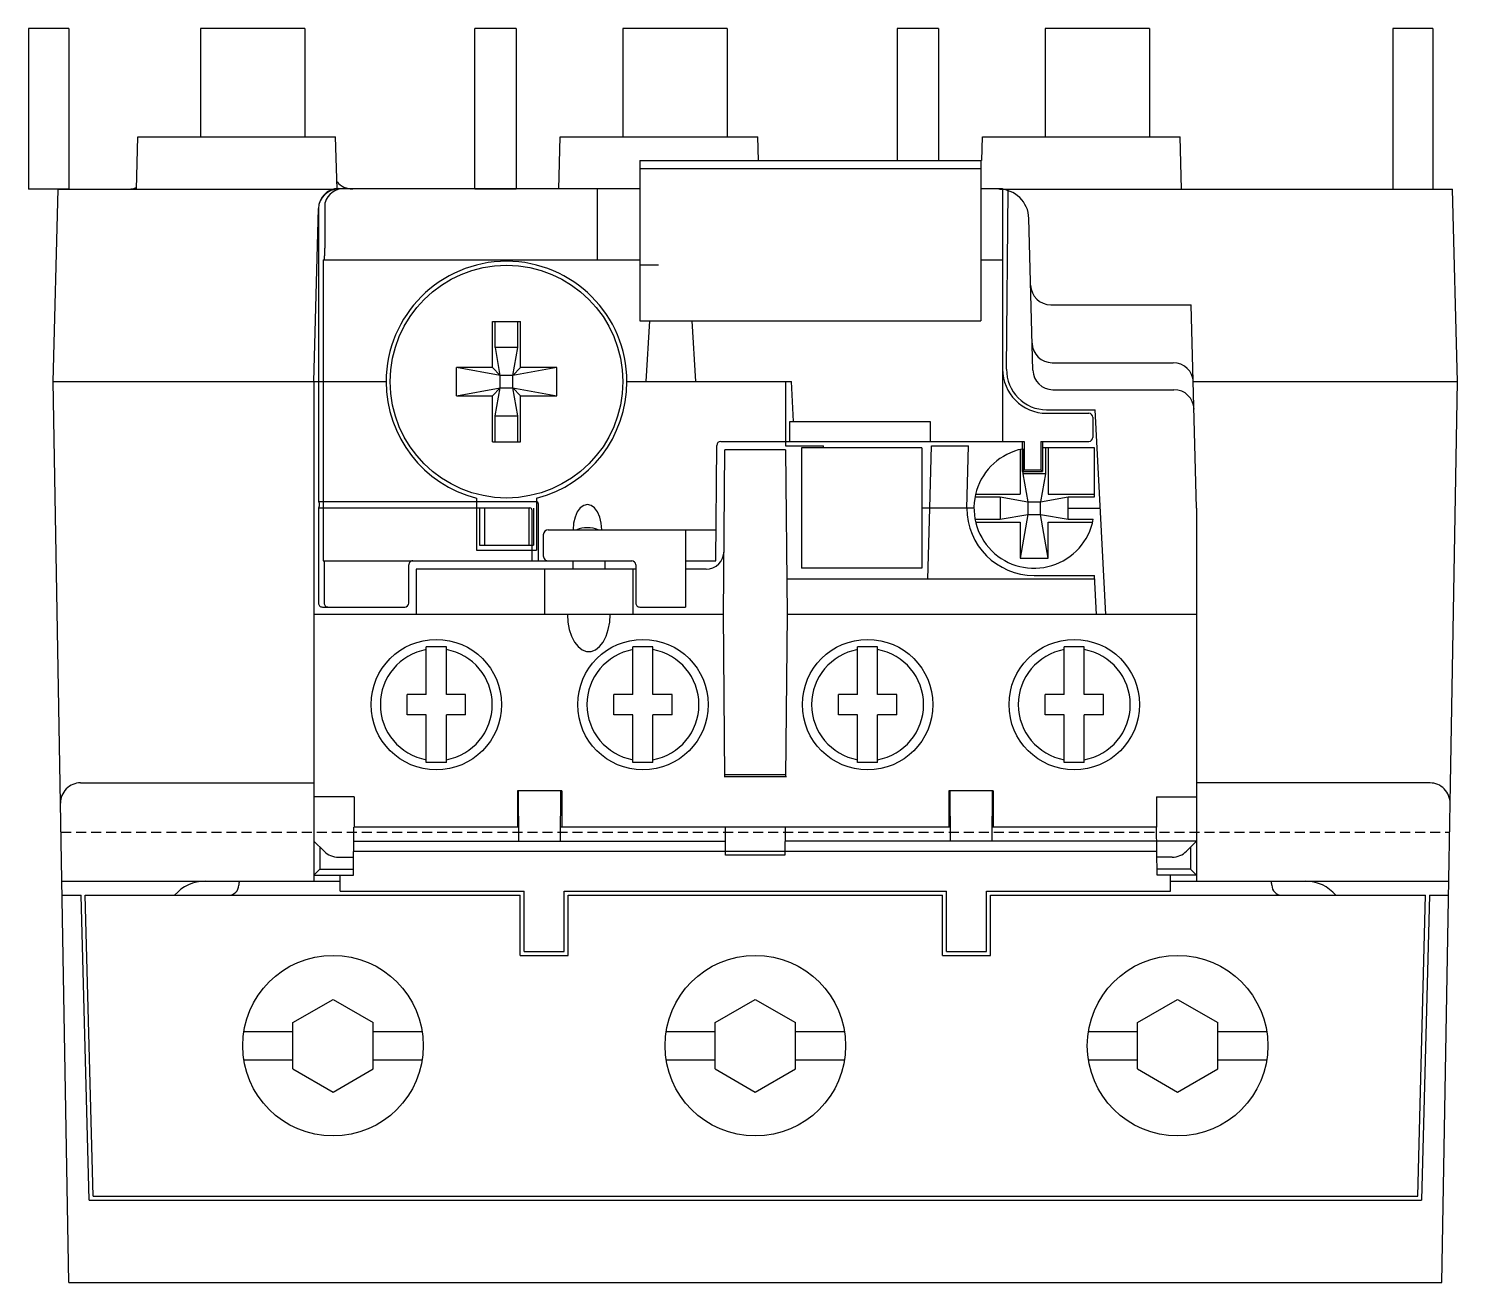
# Model space of a CAD drawing. Extents: x 0 to 71.2, y 0 to 62.5.
import ezdxf

# ---------------------------------------------------------------- set-up
doc = ezdxf.new("R2010")
doc.units = 0
doc.linetypes.add('DASHED', pattern=[0.75, 0.5, -0.25])
doc.layers.add('-15N-THT. THIẾT BỊ ĐÓNG MỞ', color=40, linetype='CONTINUOUS')

# ---------------------------------------------------------------- blocks, each defined once
blk = doc.blocks.new('06 - N - SC ROLE NHIỆT LRD3xxx')
at = {"layer": '-15N-THT. THIẾT BỊ ĐÓNG MỞ'}
for p, q in [((-1.617, 40.048), (-1.617, 32.048)), ((0.383, 40.048), (-1.617, 40.048)), ((0.383, 40.048), (0.383, 32.048)), ((6.958, 40.048), (6.958, 34.648)), ((12.158, 40.048), (6.958, 40.048)), ((12.158, 40.048), (12.158, 34.648)), ((20.633, 32.048), (20.633, 40.048)), ((22.683, 40.048), (20.633, 40.048)), ((22.683, 40.048), (22.683, 32.048)), ((28.008, 40.048), (28.008, 34.648)), ((33.208, 40.048), (28.008, 40.048)), ((33.208, 40.048), (33.208, 34.648)), ((41.683, 40.048), (41.683, 33.474)), ((43.733, 40.048), (41.683, 40.048)), ((43.733, 40.048), (43.733, 33.474)), ((49.058, 40.048), (49.058, 34.648)), ((54.258, 40.048), (49.058, 40.048)), ((54.258, 40.048), (54.258, 34.648)), ((66.383, 40.048), (66.383, 32.048)), ((68.383, 40.048), (66.383, 40.048)), ((68.383, 40.048), (68.383, 32.048)), ((3.759, 32.048), (3.827, 34.648)), ((3.827, 34.648), (13.69, 34.648)), ((13.758, 32.048), (13.69, 34.648)), ((24.809, 32.048), (24.877, 34.648)), ((24.877, 34.648), (34.74, 34.648)), ((34.771, 33.474), (34.74, 34.648)), ((45.896, 33.474), (45.927, 34.648)), ((45.927, 34.648), (55.79, 34.648)), ((55.858, 32.048), (55.79, 34.648)), ((28.851, 33.474), (28.851, 25.474)), ((28.851, 33.474), (45.851, 33.474)), ((28.851, 33.074), (45.851, 33.074)), ((45.851, 33.474), (45.851, 25.474)), ((13.833, 32.074), (28.851, 32.074)), ((26.733, 32.074), (26.733, 28.524)), ((45.851, 32.074), (46.933, 32.074)), ((46.933, 32.074), (46.933, 19.471)), ((0.383, 32.048), (-1.617, 32.048)), ((-0.392, 22.448), (-0.141, 32.048)), ((-0.141, 32.048), (13.606, 32.048)), ((22.683, 32.048), (20.633, 32.048)), ((46.801, 32.048), (69.356, 32.048)), ((47.131, 23.065), (47.209, 31.976)), ((69.607, 22.448), (69.356, 32.048)), ((12.608, 22.45), (12.833, 31.074)), ((12.833, 31.074), (12.833, 16.473)), ((48.444, 23.023), (48.246, 30.588)), ((13.063, 28.524), (13.063, 13.516)), ((13.063, 28.524), (28.851, 28.524)), ((45.851, 28.524), (46.933, 28.524)), ((28.851, 28.274), (29.787, 28.274)), ((49.333, 26.28), (56.342, 26.28)), ((56.608, 16.147), (56.342, 26.28)), ((21.508, 23.15), (21.508, 25.45)), ((21.508, 25.45), (22.908, 25.45)), ((21.649, 24.15), (21.649, 25.45)), ((22.767, 24.15), (22.767, 25.45)), ((22.908, 23.15), (22.908, 25.45)), ((28.851, 25.474), (45.851, 25.474)), ((29.163, 22.45), (29.348, 25.474)), ((31.652, 22.449), (31.467, 25.474)), ((22.767, 24.15), (21.649, 24.15)), ((21.894, 22.764), (21.65, 24.149)), ((22.523, 22.764), (22.767, 24.15)), ((19.708, 21.75), (19.708, 23.15)), ((21.508, 23.15), (19.708, 23.15)), ((21.894, 22.764), (19.708, 23.15)), ((21.894, 22.764), (21.509, 23.149)), ((24.708, 23.15), (22.523, 22.764)), ((22.523, 22.764), (22.909, 23.15)), ((24.708, 23.15), (22.908, 23.15)), ((24.708, 21.75), (24.708, 23.15)), ((49.408, 23.393), (55.444, 23.393)), ((-0.392, 22.45), (16.208, 22.45)), ((0.392, -22.449), (-0.392, 22.449)), ((12.608, 22.45), (12.608, -2.45)), ((19.708, 21.75), (21.893, 22.135)), ((21.509, 21.749), (21.894, 22.135)), ((21.649, 20.75), (21.894, 22.135)), ((21.894, 22.135), (21.894, 22.764)), ((22.523, 22.764), (21.894, 22.764)), ((21.894, 22.135), (22.523, 22.135)), ((22.523, 22.135), (22.523, 22.764)), ((22.523, 22.135), (24.708, 21.75)), ((22.909, 21.749), (22.523, 22.135)), ((22.767, 20.75), (22.523, 22.135)), ((28.207, 22.45), (36.407, 22.45)), ((36.108, 22.45), (36.108, 19.25)), ((36.511, 20.471), (36.407, 22.449)), ((56.443, 22.45), (69.607, 22.45)), ((68.824, -22.449), (69.607, 22.45)), ((19.708, 21.75), (21.508, 21.75)), ((21.508, 19.45), (21.508, 21.75)), ((22.908, 21.75), (24.708, 21.75)), ((22.908, 19.45), (22.908, 21.75)), ((49.443, 22.049), (55.479, 22.049)), ((21.649, 20.75), (22.767, 20.75)), ((21.649, 19.45), (21.649, 20.75)), ((22.767, 19.45), (22.767, 20.75)), ((49.131, 21.048), (51.551, 21.048)), ((49.133, 20.874), (51.233, 20.874)), ((51.433, 20.674), (51.433, 19.671)), ((52.085, 10.85), (51.551, 21.048)), ((36.333, 20.471), (43.333, 20.471)), ((36.333, 19.471), (36.333, 20.471)), ((43.333, 20.471), (43.333, 19.471)), ((21.508, 19.45), (22.908, 19.45)), ((32.634, 13.516), (32.684, 19.272)), ((32.884, 19.471), (48.003, 19.471)), ((36.108, 19.25), (38.007, 19.25)), ((38.013, 19.148), (38.007, 19.249)), ((43.307, 16.15), (43.388, 19.249)), ((43.388, 19.25), (45.228, 19.25)), ((45.147, 16.149), (45.228, 19.249)), ((47.919, 19.471), (47.919, 17.974)), ((48.003, 19.471), (48.003, 18.058)), ((48.835, 19.471), (48.835, 18.058)), ((48.835, 19.471), (51.233, 19.471)), ((48.919, 19.471), (48.919, 17.974)), ((33.023, 10.85), (33.094, 19.05)), ((36.121, 19.05), (33.094, 19.05)), ((36.121, 19.05), (36.193, 10.85)), ((42.908, 19.149), (36.908, 19.149)), ((36.908, 19.149), (36.908, 13.149)), ((42.908, 19.149), (42.908, 13.149)), ((47.808, 19.066), (47.808, 16.849)), ((47.95, 19.097), (47.95, 17.849)), ((51.509, 19.149), (48.919, 19.149)), ((49.068, 19.149), (49.068, 17.849)), ((49.209, 19.149), (49.209, 16.849)), ((51.509, 16.708), (51.509, 19.149)), ((48.003, 18.058), (47.919, 17.974)), ((47.919, 17.974), (48.919, 17.974)), ((49.068, 17.849), (47.95, 17.849)), ((47.95, 17.849), (48.194, 16.464)), ((48.003, 18.058), (48.835, 18.058)), ((49.068, 17.849), (48.824, 16.464)), ((48.835, 18.058), (48.919, 17.974)), ((12.833, 16.473), (23.691, 16.473)), ((20.708, 16.64), (20.708, 14.05)), ((23.708, 16.64), (23.708, 14.05)), ((45.561, 16.708), (46.809, 16.708)), ((45.591, 16.849), (47.809, 16.849)), ((46.809, 16.708), (46.809, 15.59)), ((46.809, 16.708), (48.194, 16.464)), ((48.194, 16.464), (48.194, 15.835)), ((48.194, 16.464), (48.823, 16.464)), ((48.823, 16.464), (50.209, 16.708)), ((48.823, 15.835), (48.823, 16.464)), ((49.209, 16.849), (51.509, 16.849)), ((50.209, 15.59), (50.209, 16.708)), ((50.209, 16.708), (51.509, 16.708)), ((12.833, 16.159), (12.833, 11.416)), ((12.833, 16.159), (23.376, 16.159)), ((20.859, 16.15), (20.859, 14.3)), ((21.105, 16.15), (21.105, 14.3)), ((23.312, 16.15), (23.312, 14.3)), ((23.476, 16.059), (23.476, 13.516)), ((23.558, 16.15), (23.558, 14.3)), ((23.791, 16.373), (23.791, 13.516)), ((45.509, 16.15), (42.904, 16.15)), ((43.208, 12.6), (43.301, 16.15)), ((46.809, 15.59), (48.194, 15.834)), ((48.194, 15.835), (47.809, 13.65)), ((48.194, 15.835), (48.823, 15.835)), ((48.823, 15.835), (50.209, 15.591)), ((49.209, 13.649), (48.823, 15.835)), ((50.199, 16.15), (51.807, 16.15)), ((56.608, 16.15), (56.608, -2.45)), ((24.291, 15.067), (32.648, 15.067)), ((31.134, 15.067), (31.134, 11.216)), ((45.561, 15.59), (46.809, 15.59)), ((45.591, 15.449), (47.809, 15.449)), ((47.809, 15.449), (47.809, 13.649)), ((49.209, 15.449), (51.426, 15.449)), ((49.209, 13.649), (49.209, 15.449)), ((50.209, 15.59), (51.456, 15.59)), ((20.859, 14.3), (23.558, 14.3)), ((24.041, 14.817), (24.041, 13.766)), ((20.708, 14.05), (23.708, 14.05)), ((47.809, 13.649), (49.209, 13.649)), ((13.063, 13.516), (28.448, 13.516)), ((13.116, 13.516), (13.116, 11.416)), ((17.333, 11.416), (17.333, 13.316)), ((17.708, 13.1), (17.708, 10.85)), ((28.648, 13.1), (17.708, 13.1)), ((24.108, 13.1), (24.108, 10.85)), ((25.508, 13.516), (25.508, 13.1)), ((27.108, 13.516), (27.108, 13.1)), ((28.508, 13.1), (28.508, 10.85)), ((28.648, 13.316), (28.648, 11.416)), ((31.134, 13.516), (32.634, 13.516)), ((32.151, 13.1), (31.134, 13.1)), ((42.908, 13.149), (36.908, 13.149)), ((51.526, 12.6), (36.177, 12.6)), ((48.508, 12.789), (51.516, 12.789)), ((51.617, 10.85), (51.516, 12.789)), ((33.023, 10.85), (12.608, 10.85)), ((13.033, 11.216), (17.135, 11.216)), ((28.847, 11.216), (31.134, 11.216)), ((33.095, 2.748), (33.023, 10.901)), ((36.192, 10.849), (36.122, 2.748)), ((56.608, 10.85), (36.193, 10.85)), ((19.208, 9.227), (18.208, 9.227)), ((18.208, 6.85), (18.208, 9.227)), ((19.208, 6.85), (19.208, 9.227)), ((28.508, 6.849), (28.508, 9.227)), ((29.508, 9.227), (28.508, 9.227)), ((29.508, 6.849), (29.508, 9.227)), ((39.708, 6.849), (39.708, 9.227)), ((40.708, 9.227), (39.708, 9.227)), ((40.708, 6.849), (40.708, 9.227)), ((50.008, 6.849), (50.008, 9.227)), ((51.008, 9.227), (50.008, 9.227)), ((51.008, 6.849), (51.008, 9.227)), ((17.258, 5.85), (17.258, 6.85)), ((18.208, 6.85), (17.258, 6.85)), ((20.158, 6.85), (19.208, 6.85)), ((20.158, 5.85), (20.158, 6.85)), ((27.558, 5.849), (27.558, 6.849)), ((28.508, 6.849), (27.558, 6.849)), ((30.458, 6.849), (29.508, 6.849)), ((30.458, 5.849), (30.458, 6.849)), ((38.758, 5.849), (38.758, 6.849)), ((39.708, 6.849), (38.758, 6.849)), ((41.658, 6.849), (40.708, 6.849)), ((41.658, 5.849), (41.658, 6.849)), ((50.008, 6.849), (49.058, 6.849)), ((49.058, 5.849), (49.058, 6.849)), ((51.958, 6.849), (51.008, 6.849)), ((51.958, 5.849), (51.958, 6.849)), ((18.208, 5.85), (17.258, 5.85)), ((18.208, 3.472), (18.208, 5.85)), ((19.208, 3.472), (19.208, 5.85)), ((20.158, 5.85), (19.208, 5.85)), ((28.508, 5.849), (27.558, 5.849)), ((28.508, 3.472), (28.508, 5.849)), ((29.508, 3.472), (29.508, 5.849)), ((30.458, 5.849), (29.508, 5.849)), ((39.708, 5.849), (38.758, 5.849)), ((39.708, 3.472), (39.708, 5.849)), ((40.708, 3.472), (40.708, 5.849)), ((41.658, 5.849), (40.708, 5.849)), ((50.008, 5.849), (49.058, 5.849)), ((50.008, 3.472), (50.008, 5.849)), ((51.008, 3.472), (51.008, 5.849)), ((51.958, 5.849), (51.008, 5.849)), ((19.208, 3.472), (18.208, 3.472)), ((29.508, 3.472), (28.508, 3.472)), ((36.123, 2.85), (33.093, 2.85)), ((40.708, 3.472), (39.708, 3.472)), ((51.008, 3.472), (50.008, 3.472)), ((0.975, 2.45), (12.608, 2.45)), ((36.158, 2.75), (33.058, 2.75)), ((68.241, 2.449), (56.607, 2.449)), ((14.608, 1.75), (12.608, 1.75)), ((14.608, 1.75), (14.608, 0.25)), ((24.958, 2.05), (22.758, 2.05)), ((22.758, 2.05), (22.758, 0.25)), ((22.822, -0.449), (22.8, 2.05)), ((24.893, -0.449), (24.915, 2.05)), ((24.958, 2.05), (24.958, 0.25)), ((44.258, 2.05), (44.258, 0.25)), ((46.458, 2.05), (44.258, 2.05)), ((44.3, 2.05), (44.322, -0.45)), ((46.415, 2.05), (46.393, -0.449)), ((46.458, 2.05), (46.458, 0.25)), ((54.608, 1.75), (56.608, 1.75)), ((54.608, 1.75), (54.608, 0.25)), ((14.579, -2.15), (14.6, 0.25)), ((22.808, 0.25), (14.608, 0.25)), ((44.308, 0.25), (24.9, 0.25)), ((33.128, -1.149), (33.116, 0.25)), ((36.099, 0.25), (36.087, -1.149)), ((54.608, 0.25), (46.408, 0.25)), ((54.636, -2.15), (54.615, 0.25)), ((12.608, -0.45), (13.116, -0.957)), ((14.594, -0.45), (33.122, -0.45)), ((56.608, -0.45), (36.093, -0.45)), ((56.1, -0.957), (56.607, -0.45)), ((12.908, -0.75), (12.908, -1.85)), ((13.823, -1.25), (14.587, -1.25)), ((14.589, -0.95), (54.625, -0.95)), ((36.088, -1.15), (33.131, -1.15)), ((55.393, -1.25), (54.628, -1.25)), ((56.308, -0.75), (56.308, -1.85)), ((12.908, -1.85), (12.608, -2.15)), ((12.908, -1.85), (14.579, -1.85)), ((56.308, -1.85), (54.636, -1.85)), ((56.308, -1.85), (56.608, -2.15)), ((0.043, -2.45), (13.908, -2.45)), ((12.608, -2.15), (14.579, -2.15)), ((13.908, -2.95), (13.908, -2.15)), ((56.608, -2.15), (54.636, -2.15)), ((55.308, -2.95), (55.308, -2.15)), ((55.308, -2.45), (69.173, -2.45)), ((0.058, -3.15), (1.008, -3.15)), ((1.406, -18.35), (1.008, -3.15)), ((1.208, -3.15), (22.883, -3.15)), ((1.601, -18.15), (1.208, -3.15)), ((13.908, -2.95), (23.083, -2.95)), ((22.883, -6.15), (22.883, -3.15)), ((23.083, -5.95), (23.083, -2.95)), ((25.083, -2.95), (44.133, -2.95)), ((25.083, -5.95), (25.083, -2.95)), ((25.283, -3.15), (43.933, -3.15)), ((25.283, -6.15), (25.283, -3.15)), ((43.933, -6.15), (43.933, -3.15)), ((44.133, -5.95), (44.133, -2.95)), ((46.133, -2.95), (55.308, -2.95)), ((46.133, -5.95), (46.133, -2.95)), ((46.333, -3.15), (68.019, -3.15)), ((46.333, -6.15), (46.333, -3.15)), ((67.626, -18.15), (68.019, -3.15)), ((68.208, -3.15), (67.81, -18.35)), ((68.208, -3.15), (69.158, -3.15)), ((22.883, -6.15), (25.283, -6.15)), ((23.083, -5.95), (25.083, -5.95)), ((43.933, -6.15), (46.333, -6.15)), ((44.133, -5.95), (46.133, -5.95)), ((11.558, -9.495), (13.558, -8.34)), ((13.558, -8.34), (15.558, -9.495)), ((32.608, -9.495), (34.608, -8.34)), ((34.608, -8.34), (36.608, -9.495)), ((53.658, -9.495), (55.658, -8.34)), ((55.658, -8.34), (57.658, -9.495)), ((9.113, -9.95), (11.558, -9.95)), ((11.558, -11.805), (11.558, -9.495)), ((15.558, -11.805), (15.558, -9.495)), ((15.558, -9.95), (18.003, -9.95)), ((30.162, -9.95), (32.608, -9.95)), ((32.608, -11.805), (32.608, -9.495)), ((36.608, -11.805), (36.608, -9.495)), ((36.608, -9.95), (39.053, -9.95)), ((51.213, -9.95), (53.658, -9.95)), ((53.658, -11.805), (53.658, -9.495)), ((57.658, -11.805), (57.658, -9.495)), ((57.658, -9.95), (60.103, -9.95)), ((9.113, -11.35), (11.558, -11.35)), ((15.558, -11.35), (18.003, -11.35)), ((30.162, -11.35), (32.608, -11.35)), ((36.608, -11.35), (39.053, -11.35)), ((51.213, -11.35), (53.658, -11.35)), ((57.658, -11.35), (60.103, -11.35)), ((11.558, -11.805), (13.558, -12.959)), ((13.558, -12.959), (15.558, -11.805)), ((32.608, -11.805), (34.608, -12.959)), ((34.608, -12.959), (36.608, -11.805)), ((53.658, -11.805), (55.658, -12.959)), ((55.658, -12.959), (57.658, -11.805)), ((1.406, -18.35), (67.81, -18.35)), ((1.601, -18.15), (67.626, -18.15)), ((0.392, -22.449), (68.824, -22.449))]:
    blk.add_line(p, q, dxfattribs=at)
at = {"layer": '-15N-THT. THIẾT BỊ ĐÓNG MỞ', "color": 6, "linetype": 'DASHED'}
blk.add_line((0, 0), (69.216, 0), dxfattribs=at)
at = {"layer": '-15N-THT. THIẾT BỊ ĐÓNG MỞ'}
for points in [[(13.116, 28.524), (13.117, 28.524), (13.118, 28.525), (13.119, 28.528), (13.121, 28.531), (13.122, 28.534), (13.123, 28.539), (13.124, 28.544), (13.126, 28.551), (13.127, 28.558), (13.128, 28.566), (13.129, 28.574), (13.13, 28.584), (13.132, 28.594), (13.133, 28.606), (13.134, 28.618), (13.135, 28.63), (13.136, 28.644), (13.138, 28.658), (13.139, 28.673), (13.14, 28.689), (13.141, 28.706), (13.142, 28.724), (13.143, 28.742), (13.144, 28.761), (13.145, 28.78), (13.146, 28.801), (13.147, 28.822), (13.148, 28.843), (13.149, 28.866), (13.15, 28.889), (13.151, 28.913), (13.152, 28.937), (13.153, 28.962), (13.154, 28.988), (13.155, 29.015), (13.156, 29.042), (13.157, 29.069), (13.158, 29.097), (13.159, 29.126), (13.159, 29.155), (13.16, 29.185), (13.161, 29.215), (13.162, 29.246), (13.163, 29.278), (13.163, 29.31), (13.164, 29.342), (13.165, 29.375), (13.165, 29.408), (13.166, 29.441), (13.166, 29.476), (13.167, 29.51), (13.168, 29.545), (13.168, 29.58), (13.169, 29.615), (13.169, 29.651), (13.169, 29.687), (13.17, 29.724), (13.17, 29.76), (13.171, 29.797), (13.171, 29.835), (13.171, 29.872), (13.172, 29.91), (13.172, 29.947), (13.172, 29.985), (13.172, 30.023), (13.172, 30.062), (13.173, 30.1), (13.173, 30.139), (13.173, 30.177), (13.173, 30.216), (13.173, 30.254), (13.173, 30.293), (13.173, 30.332), (13.173, 30.37), (13.173, 30.409), (13.173, 30.447), (13.173, 30.486), (13.173, 30.524), (13.172, 30.562), (13.172, 30.601), (13.172, 30.639), (13.172, 30.676), (13.171, 30.714), (13.171, 30.752), (13.171, 30.789), (13.17, 30.826), (13.17, 30.863), (13.17, 30.899), (13.169, 30.935), (13.169, 30.971), (13.168, 31.007), (13.168, 31.042), (13.167, 31.077), (13.167, 31.112), (13.166, 31.146), (13.165, 31.179), (13.165, 31.213), (13.164, 31.246), (13.163, 31.278), (13.163, 31.31), (13.162, 31.342), (13.161, 31.373)], [(12.833, 16.174), (12.853, 16.185), (12.869, 16.218), (12.88, 16.266), (12.883, 16.324), (12.88, 16.381), (12.869, 16.43), (12.853, 16.462), (12.833, 16.474)], [(26.956, 15.067), (26.931, 15.393), (26.86, 15.697), (26.746, 15.958), (26.598, 16.158), (26.426, 16.284), (26.241, 16.327), (26.056, 16.284), (25.883, 16.158), (25.735, 15.958), (25.621, 15.697), (25.55, 15.393), (25.526, 15.067)], [(26.768, 15.067), (26.648, 15.111), (26.519, 15.144), (26.381, 15.164), (26.241, 15.171), (26.1, 15.164), (25.963, 15.144), (25.833, 15.111), (25.714, 15.067)], [(25.243, 10.85), (25.267, 10.464), (25.335, 10.095), (25.447, 9.759), (25.596, 9.47), (25.776, 9.242), (25.979, 9.084), (26.197, 9.004), (26.42, 9.004), (26.637, 9.084), (26.841, 9.242), (27.021, 9.47), (27.17, 9.759), (27.281, 10.095), (27.35, 10.464), (27.373, 10.85)]]:
    blk.add_lwpolyline(points, dxfattribs=at)
for centre, radius in [((22.208, 22.45), 5.8), ((18.708, 6.35), 3.25), ((29.008, 6.35), 3.25), ((40.208, 6.35), 3.25), ((50.508, 6.35), 3.25), ((13.558, -10.65), 4.5), ((34.608, -10.65), 4.5), ((55.658, -10.65), 4.5)]:
    blk.add_circle(centre, radius, dxfattribs=at)
for centre, radius, start, end in [((3.385, 33.049), 1, 270.00014, 292.10181), ((13.833, 31.074), 1, 89.99998, 179.99996), ((14.116, 31.074), 1, 89.99998, 162.60932), ((14.533, 33.049), 1, 219.20838, 270.00014), ((13.833, 31.048), 1, 89.99982, 178.50377), ((46.746, 30.549), 1.5, 1.50001, 90.00026), ((22.208, 22.45), 6, 0, 179.99996), ((49.333, 27.28), 1, 181.50002, 270), ((49.408, 24.393), 1, 181.50002, 270), ((49.133, 23.074), 2.2, 180.00003, 270.00003), ((49.131, 23.048), 2, 179.49994, 270.00006), ((49.443, 23.049), 1, 181.49994, 269.99686), ((55.444, 22.393), 1, 1.5, 90), ((22.208, 22.45), 6, 180.00003, 255.5232), ((22.208, 22.45), 6, 284.47757, 359.99998), ((55.479, 21.049), 1, 1.50001, 89.99998), ((51.233, 20.674), 0.2, 0.00001, 89.99999), ((32.884, 19.271), 0.2, 90.0002, 179.49999), ((51.233, 19.671), 0.2, 270.00003, 0.00001), ((48.509, 16.149), 3, 101.33381, 224.99976), ((23.691, 16.373), 0.1, 0, 90), ((23.376, 16.059), 0.1, 0, 90), ((48.508, 16.15), 3.361, 180.0032, 270.00003), ((24.291, 14.817), 0.25, 89.99998, 179.99996), ((48.509, 16.149), 3, 225.00016, 349.26435), ((24.291, 13.766), 0.25, 179.99996, 270), ((32.151, 14), 0.9, 269.9997, 359.49996), ((17.533, 13.316), 0.2, 89.99987, 179.99996), ((28.448, 13.316), 0.2, 0, 89.99998), ((13.033, 11.416), 0.2, 179.99996, 270), ((13.316, 11.416), 0.2, 179.99996, 270), ((17.133, 11.416), 0.2, 270.00014, 0.00001), ((28.848, 11.416), 0.2, 179.99996, 270), ((18.708, 6.35), 2.79, 100.32373, 259.6762), ((18.708, 6.35), 2.79, 280.32378, 79.67619), ((29.008, 6.349), 2.79, 100.32373, 259.6762), ((29.008, 6.349), 2.79, 280.32378, 79.67619), ((40.208, 6.349), 2.79, 100.32373, 259.6762), ((40.208, 6.349), 2.79, 280.32378, 79.67619), ((50.508, 6.349), 2.79, 100.32373, 259.6762), ((50.508, 6.349), 2.79, 280.32378, 79.67619), ((0.975, 1.45), 1, 89.9984, 181.00001), ((68.241, 1.449), 1, 358.99933, 89.99622), ((13.823, -0.25), 1, 225.00054, 270.00074), ((55.393, -0.25), 1, 270.00424, 315.00297), ((7.185, -4.45), 2, 90.00009, 139.45857), ((8.358, -2.65), 0.5, 269.99997, 359.99995), ((9.358, -2.65), 0.5, 156.42221, 179.99996), ((59.858, -2.65), 0.5, 0.00007, 23.5778), ((60.858, -2.65), 0.5, 179.99996, 269.99989), ((62.031, -4.45), 2, 40.54146, 89.48509)]:
    blk.add_arc(centre, radius, start, end, dxfattribs=at)

msp = doc.modelspace()

# ---------------------------------------------------------------- block references
msp.add_blockref('06 - N - SC ROLE NHIỆT LRD3xxx', (1.617, 22.449))

doc.saveas('drawing.dxf')
